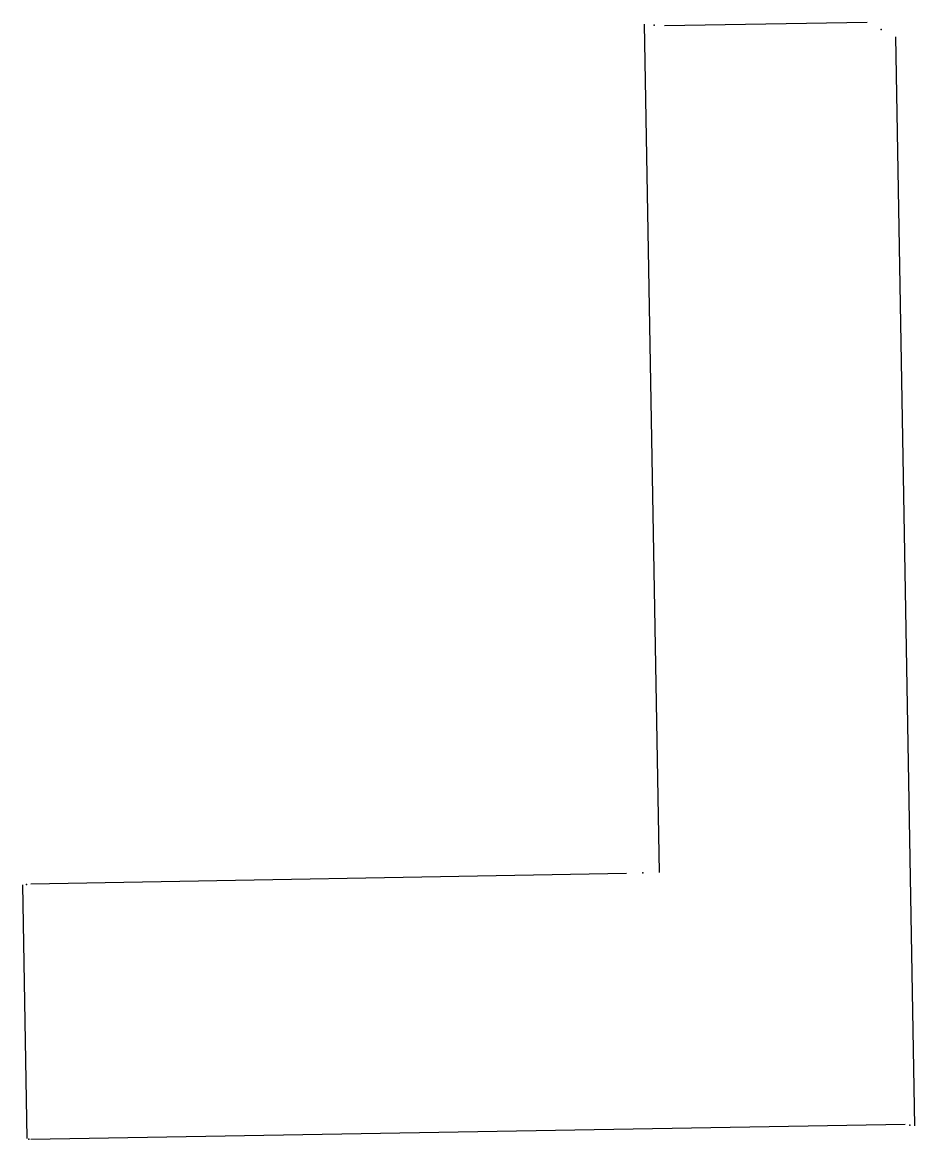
# Model space of a CAD drawing. Header units: metres. Extents: x -0.78 to 2.74, y -0.46 to 3.96.
import ezdxf

# ---------------------------------------------------------------- set-up
doc = ezdxf.new("R2010")
doc.units = ezdxf.units.M

msp = doc.modelspace()

# ---------------------------------------------------------------- linework, layer by layer
at = {"layer": 'ESQUINAS'}
for p in [(1.71, 3.946), (2.606, 3.929), (1.665, 0.598), (-0.767, 0.553), (2.719, -0.398), (-0.758, -0.453)]:
    msp.add_point(p, dxfattribs=at)
at = {"layer": 'MUROS'}
for p, q in [((1.671, 3.95), (1.729, 0.6)), ((2.55, 3.957), (1.75, 3.943)), ((2.662, 3.9), (2.738, -0.4)), ((1.6, 0.596), (-0.75, 0.554)), ((-0.784, 0.551), (-0.766, -0.451)), ((2.7, -0.395), (-0.75, -0.455))]:
    msp.add_line(p, q, dxfattribs=at)

doc.saveas('drawing.dxf')
